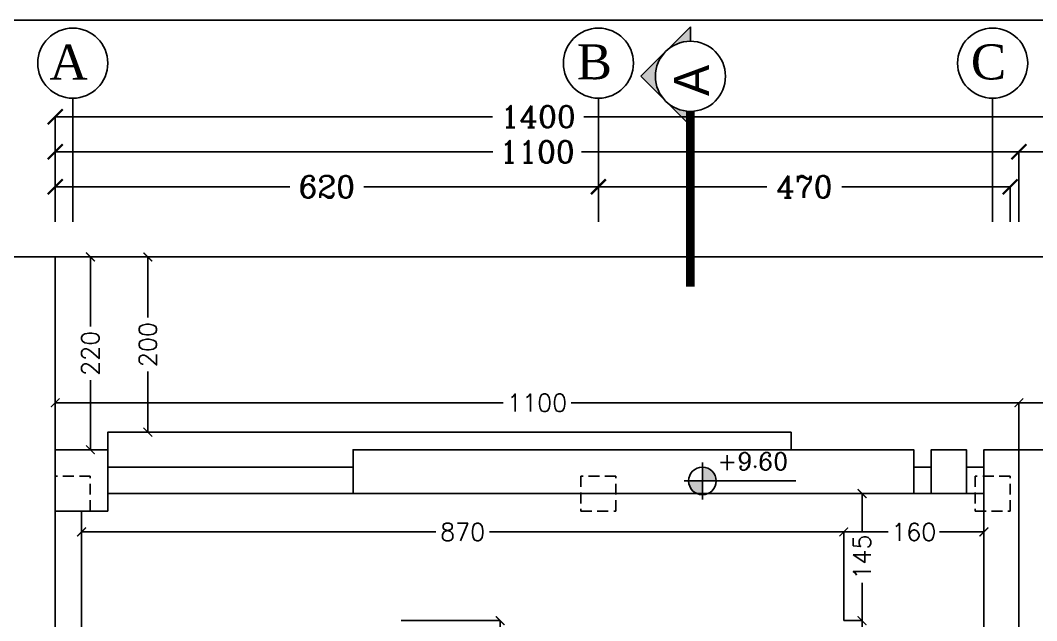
# Model space of a CAD drawing. Header units: millimetres. Extents: x 118878 to 201916, y 10986 to 20993.
# Drawn here: x 199741 to 200901, y 17778 to 18463 of the extents above; entities that cross this region are included whole.
import ezdxf
from ezdxf.enums import TextEntityAlignment as Align

# ---------------------------------------------------------------- set-up
doc = ezdxf.new("R2010")
doc.units = ezdxf.units.MM
doc.header["$LTSCALE"] = 100
doc.linetypes.add('DASHDOT', pattern=[1, 0.5, -0.25, 0, -0.25])
doc.linetypes.add('HIDDEN2', pattern=[0.1875, 0.125, -0.0625])
for name, color, linetype in [('0-NIVO', 51, 'Continuous'), ('1', 1, 'Continuous'), ('2', 2, 'Continuous'), ('3', 3, 'Continuous'), ('4', 4, 'Continuous'), ('7', 7, 'Continuous'), ('AX', 1, 'Continuous'), ('bou', 4, 'Continuous'), ('DIM', 7, 'Continuous'), ('TOOLS', 1, 'Continuous')]:
    doc.layers.add(name, color=color, linetype=linetype)
doc.styles.add('1', font='romans.shx')
doc.styles.add('2222', font='seguibli.ttf', dxfattribs={"height": 0.5})
doc.styles.add('ROMANC', font='ROMANC.SHX')
doc.styles.add('SANSSERIFBOLDOBLIQUE', font='romantic.ttf', dxfattribs={"height": 0.5})
doc.dimstyles.new('1', dxfattribs={"dimtxt": 25, "dimasz": 17, "dimexe": 0, "dimexo": 0, "dimgap": 10, "dimtad": 0, "dimdec": 0, "dimzin": 0, "dimdsep": 46, "dimtxsty": 'ROMANC', "dimblk": 'ARCHTICK', "dimcen": 0, "dimclrd": 1, "dimclre": 1, "dimclrt": 3, "dimadec": 0, "dimazin": 0, "dimtfac": 1, "dimtdec": 0, "dimtofl": 0, "dimtmove": 2, "dimatfit": 3, "dimldrblk": 'ARCHTICK', "dimfxl": 1, "dimtolj": 1, "dimtzin": 0, "dimarcsym": 0})
doc.dimstyles.new('100', dxfattribs={"dimtxt": 20, "dimasz": 10, "dimexe": 0, "dimexo": 0, "dimgap": 5, "dimtad": 0, "dimdec": 0, "dimzin": 0, "dimdsep": 46, "dimtxsty": '1', "dimblk": 'ARCHTICK', "dimcen": 0, "dimclrd": 8, "dimclre": 8, "dimclrt": 2, "dimadec": 0, "dimazin": 0, "dimtfac": 1, "dimtdec": 0, "dimtofl": 0, "dimtmove": 2, "dimatfit": 3, "dimldrblk": 'ARCHTICK', "dimfxl": 1, "dimtolj": 1, "dimtzin": 0, "dimarcsym": 0})

# ---------------------------------------------------------------- blocks, each defined once
blk = doc.blocks.new('C1')
at = {"layer": 'AX'}
blk.add_line((0, 100), (0, 0), dxfattribs=at)
blk.add_circle((0, 128.35), 28.35, dxfattribs=at)
blk = doc.blocks.new('_ArchTick')
at = {"color": 0, "linetype": 'ByBlock', "const_width": 0.15}
blk.add_lwpolyline([(-0.5, -0.5), (0.5, 0.5)], dxfattribs=at)
blk = doc.blocks.new('*D254')
at = {"layer": 'AX', "color": 1, "linetype": 'Continuous', "lineweight": -2, "transparency": 16777216}
for p, q in [((0, 290), (0, 330)), ((0, 330), (267.9, 330)), ((620, 330), (352.1, 330)), ((620, 290), (620, 330))]:
    blk.add_line(p, q, dxfattribs=at)
at = {"layer": 'Defpoints', "color": 0, "transparency": 16777216}
for p in [(620, 330), (0, 290), (620, 290)]:
    blk.add_point(p, dxfattribs=at)
at = {"layer": 'AX', "color": 1, "lineweight": -2, "transparency": 16777216, "xscale": 17, "yscale": 17, "zscale": 17, "rotation": 180}
blk.add_blockref('_ArchTick', (0, 330), dxfattribs=at)
at = {"layer": 'AX', "color": 1, "lineweight": -2, "transparency": 16777216, "xscale": 17, "yscale": 17, "zscale": 17}
blk.add_blockref('_ArchTick', (620, 330), dxfattribs=at)
at = {"layer": 'AX', "color": 3, "transparency": 16777216, "insert": (310, 330), "char_height": 25, "attachment_point": 5, "style": 'ROMANC'}
blk.add_mtext('\\A1;620', dxfattribs=at)
blk = doc.blocks.new('*D255')
at = {"layer": 'AX', "color": 1, "linetype": 'Continuous', "lineweight": -2, "transparency": 16777216}
for p, q in [((620, 290), (620, 330)), ((620, 330), (812.3, 330)), ((1090, 330), (897.7, 330)), ((1090, 290), (1090, 330))]:
    blk.add_line(p, q, dxfattribs=at)
at = {"layer": 'Defpoints', "color": 0, "transparency": 16777216}
for p in [(1090, 330), (620, 290), (1090, 290)]:
    blk.add_point(p, dxfattribs=at)
at = {"layer": 'AX', "color": 1, "lineweight": -2, "transparency": 16777216, "xscale": 17, "yscale": 17, "zscale": 17, "rotation": 180}
blk.add_blockref('_ArchTick', (620, 330), dxfattribs=at)
at = {"layer": 'AX', "color": 1, "lineweight": -2, "transparency": 16777216, "xscale": 17, "yscale": 17, "zscale": 17}
blk.add_blockref('_ArchTick', (1090, 330), dxfattribs=at)
at = {"layer": 'AX', "color": 3, "transparency": 16777216, "insert": (855, 330), "char_height": 25, "attachment_point": 5, "style": 'ROMANC'}
blk.add_mtext('\\A1;470', dxfattribs=at)
blk = doc.blocks.new('*D256')
at = {"layer": 'AX', "color": 1, "linetype": 'Continuous', "lineweight": -2, "transparency": 16777216}
for p, q in [((0, 290), (0, 370)), ((0, 370), (499.5, 370)), ((1100, 370), (600.5, 370)), ((1100, 290), (1100, 370))]:
    blk.add_line(p, q, dxfattribs=at)
at = {"layer": 'Defpoints', "color": 0, "transparency": 16777216}
for p in [(0, 370), (0, 290), (1100, 290)]:
    blk.add_point(p, dxfattribs=at)
at = {"layer": 'AX', "color": 1, "lineweight": -2, "transparency": 16777216, "xscale": 17, "yscale": 17, "zscale": 17, "rotation": 180}
blk.add_blockref('_ArchTick', (0, 370), dxfattribs=at)
at = {"layer": 'AX', "color": 1, "lineweight": -2, "transparency": 16777216, "xscale": 17, "yscale": 17, "zscale": 17}
blk.add_blockref('_ArchTick', (1100, 370), dxfattribs=at)
at = {"layer": 'AX', "color": 3, "transparency": 16777216, "insert": (550, 370), "char_height": 25, "attachment_point": 5, "style": 'ROMANC'}
blk.add_mtext('\\A1;1100', dxfattribs=at)
blk = doc.blocks.new('*D262')
at = {"layer": 'AX', "color": 1, "linetype": 'Continuous', "lineweight": -2, "transparency": 16777216}
for p, q in [((0, 290), (0, 410)), ((0, 410), (499, 410)), ((1400, 410), (603.5, 410)), ((1400, 290), (1400, 410))]:
    blk.add_line(p, q, dxfattribs=at)
at = {"layer": 'Defpoints', "color": 0, "transparency": 16777216}
for p in [(1400, 410), (0, 290), (1400, 290)]:
    blk.add_point(p, dxfattribs=at)
at = {"layer": 'AX', "color": 1, "lineweight": -2, "transparency": 16777216, "xscale": 17, "yscale": 17, "zscale": 17, "rotation": 180}
blk.add_blockref('_ArchTick', (0, 410), dxfattribs=at)
at = {"layer": 'AX', "color": 1, "lineweight": -2, "transparency": 16777216, "xscale": 17, "yscale": 17, "zscale": 17}
blk.add_blockref('_ArchTick', (1400, 410), dxfattribs=at)
at = {"layer": 'AX', "color": 3, "transparency": 16777216, "insert": (551.2, 410), "char_height": 25, "attachment_point": 5, "style": 'ROMANC'}
blk.add_mtext('\\A1;1400', dxfattribs=at)
blk = doc.blocks.new('*D263')
at = {"layer": 'AX', "color": 1, "linetype": 'Continuous', "lineweight": -2, "transparency": 16777216}
for p, q in [((1100, 290), (1100, 370)), ((1100, 370), (1207.9, 370)), ((1400, 370), (1292.1, 370)), ((1400, 290), (1400, 370))]:
    blk.add_line(p, q, dxfattribs=at)
at = {"layer": 'Defpoints', "color": 0, "transparency": 16777216}
for p in [(1400, 370), (1100, 290), (1400, 290)]:
    blk.add_point(p, dxfattribs=at)
at = {"layer": 'AX', "color": 1, "lineweight": -2, "transparency": 16777216, "xscale": 17, "yscale": 17, "zscale": 17, "rotation": 180}
blk.add_blockref('_ArchTick', (1100, 370), dxfattribs=at)
at = {"layer": 'AX', "color": 1, "lineweight": -2, "transparency": 16777216, "xscale": 17, "yscale": 17, "zscale": 17}
blk.add_blockref('_ArchTick', (1400, 370), dxfattribs=at)
at = {"layer": 'AX', "color": 3, "transparency": 16777216, "insert": (1250, 370), "char_height": 25, "attachment_point": 5, "style": 'ROMANC'}
blk.add_mtext('\\A1;300', dxfattribs=at)
blk = doc.blocks.new('cod-03')
at = {"layer": '1'}
for points in [[(18, 0, 0.414214), (0, 18), (0, 0)], [(0, 0), (-18, 0, 0.414214), (0, -18)]]:
    blk.add_hatch(color=256, dxfattribs=at).paths.add_polyline_path(points)
at = {"layer": '2'}
for p, q in [((0, 24), (0, -24)), ((-24, 0), (121.9, 0))]:
    blk.add_line(p, q, dxfattribs=at)
blk.add_circle((0, 0), 18, dxfattribs=at)
blk = doc.blocks.new('SEC-SSS1')
at = {"layer": 'TOOLS'}
h = blk.add_hatch(color=3, dxfattribs=at)
h.dxf.hatch_style = 1
h.paths.add_polyline_path([(56.6, -56.6), (28.3, -28.3, -0.198912), (40, -56.6, -0.198912), (28.3, -84.9)])
h.paths.add_polyline_path([(28.3, -84.9, -0.198912), (0, -96.6), (0, -113.1)])
h.paths.add_polyline_path([(0, 0), (0, -16.6, -0.198912), (28.3, -28.3)])
at = {"layer": 'TOOLS', "color": 3}
for p, q in [((0, 0), (0, -16.6)), ((0, 0), (56.6, -56.6)), ((0, -113.1), (56.6, -56.6))]:
    blk.add_line(p, q, dxfattribs=at)
at = {"layer": 'TOOLS', "color": 3, "linetype": 'DASHDOT', "const_width": 10}
blk.add_lwpolyline([(0, -96.6), (0, -296.6)], dxfattribs=at)
at = {"layer": 'TOOLS', "color": 3}
blk.add_circle((0, -56.6), 40, dxfattribs=at)
blk = doc.blocks.new('SEC-S-N-1')
at = {"layer": '3', "xscale": -1}
blk.add_blockref('SEC-SSS1', (725, 262.7), dxfattribs=at)
at = {"layer": 'TOOLS', "style": '2222'}
blk.add_text('A', height=40, rotation=90, dxfattribs=at).set_placement((726.4, 201.4), align=Align.MIDDLE)
blk = doc.blocks.new('*D140')
at = {"layer": 'Defpoints', "color": 0, "transparency": 16777216}
for p in [(199781, 18193), (199841, 17993), (199886.7, 17993)]:
    blk.add_point(p, dxfattribs=at)
at = {"layer": 'DIM', "color": 8, "lineweight": -2, "transparency": 16777216}
for p, q in [((199781, 18193), (199886.7, 18193)), ((199886.7, 18193), (199886.7, 18123.7)), ((199886.7, 17993), (199886.7, 18062.3)), ((199841, 17993), (199886.7, 17993))]:
    blk.add_line(p, q, dxfattribs=at)
at = {"layer": 'DIM', "color": 8, "lineweight": -2, "transparency": 16777216, "xscale": 10, "yscale": 10, "zscale": 10}
for p, rotation in [((199886.7, 18193), 90), ((199886.7, 17993), 270)]:
    blk.add_blockref('_ArchTick', p, dxfattribs=dict(at, rotation=rotation))
at = {"layer": 'DIM', "color": 2, "transparency": 16777216, "insert": (199886.7, 18093), "char_height": 20, "attachment_point": 5, "rotation": 90, "style": '1'}
blk.add_mtext('\\A1;200', dxfattribs=at)
blk = doc.blocks.new('*D141')
at = {"layer": 'Defpoints', "color": 0, "transparency": 16777216}
for p in [(199781, 18193), (199781, 17973), (199821.1, 17973)]:
    blk.add_point(p, dxfattribs=at)
at = {"layer": 'DIM', "color": 8, "lineweight": -2, "transparency": 16777216}
for p, q in [((199781, 18193), (199821.1, 18193)), ((199821.1, 18193), (199821.1, 18113.7)), ((199821.1, 17973), (199821.1, 18052.3)), ((199781, 17973), (199821.1, 17973))]:
    blk.add_line(p, q, dxfattribs=at)
at = {"layer": 'DIM', "color": 8, "lineweight": -2, "transparency": 16777216, "xscale": 10, "yscale": 10, "zscale": 10}
for p, rotation in [((199821.1, 18193), 90), ((199821.1, 17973), 270)]:
    blk.add_blockref('_ArchTick', p, dxfattribs=dict(at, rotation=rotation))
at = {"layer": 'DIM', "color": 2, "transparency": 16777216, "insert": (199821.1, 18083), "char_height": 20, "attachment_point": 5, "rotation": 90, "style": '1'}
blk.add_mtext('\\A1;220', dxfattribs=at)
blk = doc.blocks.new('*D142')
at = {"layer": 'Defpoints', "color": 0, "transparency": 16777216}
for p in [(200881, 18026.6), (199781, 17973), (200881, 17973)]:
    blk.add_point(p, dxfattribs=at)
at = {"layer": 'DIM', "color": 8, "lineweight": -2, "transparency": 16777216}
for p, q in [((199781, 17973), (199781, 18026.6)), ((199781, 18026.6), (200292.2, 18026.6)), ((200881, 18026.6), (200369.8, 18026.6)), ((200881, 17973), (200881, 18026.6))]:
    blk.add_line(p, q, dxfattribs=at)
at = {"layer": 'DIM', "color": 8, "lineweight": -2, "transparency": 16777216, "xscale": 10, "yscale": 10, "zscale": 10, "rotation": 180}
blk.add_blockref('_ArchTick', (199781, 18026.6), dxfattribs=at)
at = {"layer": 'DIM', "color": 8, "lineweight": -2, "transparency": 16777216, "xscale": 10, "yscale": 10, "zscale": 10}
blk.add_blockref('_ArchTick', (200881, 18026.6), dxfattribs=at)
at = {"layer": 'DIM', "color": 2, "transparency": 16777216, "insert": (200331, 18026.6), "char_height": 20, "attachment_point": 5, "style": '1'}
blk.add_mtext('\\A1;1100', dxfattribs=at)
blk = doc.blocks.new('*D155')
at = {"layer": 'Defpoints', "color": 0, "transparency": 16777216}
for p in [(201181, 18193), (201181, 18026.6), (200881, 17973)]:
    blk.add_point(p, dxfattribs=at)
at = {"layer": 'DIM', "color": 8, "lineweight": -2, "transparency": 16777216}
for p, q in [((201181, 18193), (201181, 18026.6)), ((200881, 17973), (200881, 18026.6)), ((200881, 18026.6), (201000.3, 18026.6)), ((201181, 18026.6), (201061.7, 18026.6))]:
    blk.add_line(p, q, dxfattribs=at)
at = {"layer": 'DIM', "color": 8, "lineweight": -2, "transparency": 16777216, "xscale": 10, "yscale": 10, "zscale": 10, "rotation": 180}
blk.add_blockref('_ArchTick', (200881, 18026.6), dxfattribs=at)
at = {"layer": 'DIM', "color": 8, "lineweight": -2, "transparency": 16777216, "xscale": 10, "yscale": 10, "zscale": 10}
blk.add_blockref('_ArchTick', (201181, 18026.6), dxfattribs=at)
at = {"layer": 'DIM', "color": 2, "transparency": 16777216, "insert": (201031, 18026.6), "char_height": 20, "attachment_point": 5, "style": '1'}
blk.add_mtext('\\A1;300', dxfattribs=at)
blk = doc.blocks.new('*D166')
at = {"layer": 'Defpoints', "color": 0, "transparency": 16777216}
for p in [(200681, 17778), (200701.9, 17778), (200681, 17678)]:
    blk.add_point(p, dxfattribs=at)
at = {"layer": 'DIM', "color": 8, "lineweight": -2, "transparency": 16777216}
for p, q in [((200681, 17778), (200701.9, 17778)), ((200701.9, 17778), (200701.9, 17757.3)), ((200701.9, 17678), (200701.9, 17698.7)), ((200681, 17678), (200701.9, 17678))]:
    blk.add_line(p, q, dxfattribs=at)
at = {"layer": 'DIM', "color": 8, "lineweight": -2, "transparency": 16777216, "xscale": 10, "yscale": 10, "zscale": 10}
for p, rotation in [((200701.9, 17778), 90), ((200701.9, 17678), 270)]:
    blk.add_blockref('_ArchTick', p, dxfattribs=dict(at, rotation=rotation))
at = {"layer": 'DIM', "color": 2, "transparency": 16777216, "insert": (200701.9, 17728), "char_height": 20, "attachment_point": 5, "rotation": 90, "style": '1'}
blk.add_mtext('\\A1;100', dxfattribs=at)
blk = doc.blocks.new('*D231')
at = {"layer": 'Defpoints', "color": 0, "transparency": 16777216}
for p in [(200701.9, 17923), (200761, 17923), (200681, 17778)]:
    blk.add_point(p, dxfattribs=at)
at = {"layer": 'DIM', "color": 8, "lineweight": -2, "transparency": 16777216}
for p, q in [((200761, 17923), (200701.9, 17923)), ((200701.9, 17923), (200701.9, 17879.8)), ((200701.9, 17778), (200701.9, 17821.2)), ((200681, 17778), (200701.9, 17778))]:
    blk.add_line(p, q, dxfattribs=at)
at = {"layer": 'DIM', "color": 8, "lineweight": -2, "transparency": 16777216, "xscale": 10, "yscale": 10, "zscale": 10}
for p, rotation in [((200701.9, 17923), 90), ((200701.9, 17778), 270)]:
    blk.add_blockref('_ArchTick', p, dxfattribs=dict(at, rotation=rotation))
at = {"layer": 'DIM', "color": 2, "transparency": 16777216, "insert": (200701.9, 17850.5), "char_height": 20, "attachment_point": 5, "rotation": 90, "style": '1'}
blk.add_mtext('\\A1;145', dxfattribs=at)
blk = doc.blocks.new('*D232')
at = {"layer": 'Defpoints', "color": 0, "transparency": 16777216}
for p in [(199811, 17903), (200681, 17879.2), (200681, 17778)]:
    blk.add_point(p, dxfattribs=at)
at = {"layer": 'DIM', "color": 8, "lineweight": -2, "transparency": 16777216}
for p, q in [((199811, 17903), (199811, 17879.2)), ((199811, 17879.2), (200215.3, 17879.2)), ((200681, 17879.2), (200276.7, 17879.2)), ((200681, 17778), (200681, 17879.2))]:
    blk.add_line(p, q, dxfattribs=at)
at = {"layer": 'DIM', "color": 8, "lineweight": -2, "transparency": 16777216, "xscale": 10, "yscale": 10, "zscale": 10, "rotation": 180}
blk.add_blockref('_ArchTick', (199811, 17879.2), dxfattribs=at)
at = {"layer": 'DIM', "color": 8, "lineweight": -2, "transparency": 16777216, "xscale": 10, "yscale": 10, "zscale": 10}
blk.add_blockref('_ArchTick', (200681, 17879.2), dxfattribs=at)
at = {"layer": 'DIM', "color": 2, "transparency": 16777216, "insert": (200246, 17879.2), "char_height": 20, "attachment_point": 5, "style": '1'}
blk.add_mtext('\\A1;870', dxfattribs=at)
blk = doc.blocks.new('*D233')
at = {"layer": 'Defpoints', "color": 0, "transparency": 16777216}
for p in [(200841, 17879.2), (200841, 17823), (200681, 17778)]:
    blk.add_point(p, dxfattribs=at)
at = {"layer": 'DIM', "color": 8, "lineweight": -2, "transparency": 16777216}
for p, q in [((200681, 17778), (200681, 17879.2)), ((200681, 17879.2), (200731.7, 17879.2)), ((200841, 17879.2), (200790.3, 17879.2)), ((200841, 17823), (200841, 17879.2))]:
    blk.add_line(p, q, dxfattribs=at)
at = {"layer": 'DIM', "color": 8, "lineweight": -2, "transparency": 16777216, "xscale": 10, "yscale": 10, "zscale": 10, "rotation": 180}
blk.add_blockref('_ArchTick', (200681, 17879.2), dxfattribs=at)
at = {"layer": 'DIM', "color": 8, "lineweight": -2, "transparency": 16777216, "xscale": 10, "yscale": 10, "zscale": 10}
blk.add_blockref('_ArchTick', (200841, 17879.2), dxfattribs=at)
at = {"layer": 'DIM', "color": 2, "transparency": 16777216, "insert": (200761, 17879.2), "char_height": 20, "attachment_point": 5, "style": '1'}
blk.add_mtext('\\A1;160', dxfattribs=at)
blk = doc.blocks.new('*D234')
at = {"layer": 'Defpoints', "color": 0, "transparency": 16777216}
for p in [(200176, 17778), (200216, 17678), (200288.9, 17678)]:
    blk.add_point(p, dxfattribs=at)
at = {"layer": 'DIM', "color": 8, "lineweight": -2, "transparency": 16777216}
for p, q in [((200176, 17778), (200288.9, 17778)), ((200288.9, 17778), (200288.9, 17757.3)), ((200288.9, 17678), (200288.9, 17698.7)), ((200216, 17678), (200288.9, 17678))]:
    blk.add_line(p, q, dxfattribs=at)
at = {"layer": 'DIM', "color": 8, "lineweight": -2, "transparency": 16777216, "xscale": 10, "yscale": 10, "zscale": 10}
for p, rotation in [((200288.9, 17778), 90), ((200288.9, 17678), 270)]:
    blk.add_blockref('_ArchTick', p, dxfattribs=dict(at, rotation=rotation))
at = {"layer": 'DIM', "color": 2, "transparency": 16777216, "insert": (200288.9, 17728), "char_height": 20, "attachment_point": 5, "rotation": 90, "style": '1'}
blk.add_mtext('\\A1;100', dxfattribs=at)
blk = doc.blocks.new('*D229')
at = {"layer": 'Defpoints', "color": 0, "transparency": 16777216}
for p in [(200881, 17973), (200930.3, 17973), (200881, 17673)]:
    blk.add_point(p, dxfattribs=at)
at = {"layer": 'DIM', "color": 8, "lineweight": -2, "transparency": 16777216}
for p, q in [((200881, 17973), (200930.3, 17973)), ((200930.3, 17973), (200930.3, 17853.7)), ((200930.3, 17673), (200930.3, 17792.3)), ((200881, 17673), (200930.3, 17673))]:
    blk.add_line(p, q, dxfattribs=at)
at = {"layer": 'DIM', "color": 8, "lineweight": -2, "transparency": 16777216, "xscale": 10, "yscale": 10, "zscale": 10}
for p, rotation in [((200930.3, 17973), 90), ((200930.3, 17673), 270)]:
    blk.add_blockref('_ArchTick', p, dxfattribs=dict(at, rotation=rotation))
at = {"layer": 'DIM', "color": 2, "transparency": 16777216, "insert": (200930.3, 17823), "char_height": 20, "attachment_point": 5, "rotation": 90, "style": '1'}
blk.add_mtext('\\A1;300', dxfattribs=at)
blk = doc.blocks.new('AX-01roof')
at = {"layer": 'AX', "color": 8, "linetype": 'HIDDEN2'}
for points in [[(0, -40), (40, -40), (40, 0), (0, 0)], [(600, -40), (640, -40), (640, 0), (600, 0)], [(1050, -40), (1090, -40), (1090, 0), (1050, 0)]]:
    blk.add_lwpolyline(points, close=True, dxfattribs=at)
at = {"layer": 'AX', "extrusion": (0, 0, -1), "xscale": 1.41093474426815, "yscale": 1.41093474426815, "zscale": -1.41093474426815}
for p in [(-20, 290), (-620, 290), (-1070, 290)]:
    blk.add_blockref('C1', p, dxfattribs=at)
at = {"layer": 'AX', "color": 3, "style": 'SANSSERIFBOLDOBLIQUE'}
for s, p in [('A', (15.3, 472.5)), ('B', (615.3, 472.5)), ('C', (1065.3, 472.5))]:
    blk.add_text(s, height=40, dxfattribs=at).set_placement(p, align=Align.MIDDLE)
at = {"layer": 'AX'}
dim = blk.add_linear_dim(base=(1400, 410), p1=(0, 290), p2=(1400, 290), dimstyle='1', override={"dimfxl": 0}, dxfattribs=at)
dim.commit()
dim.dimension.update_dxf_attribs({"geometry": '*D262', "text_midpoint": (551.2, 410), "dimtype": 160})
for base, p1, p2, picture, middle in [((0, 370), (1100, 290), (0, 290), '*D256', (550, 370)), ((1400, 370), (1100, 290), (1400, 290), '*D263', (1250, 370)), ((620, 330), (0, 290), (620, 290), '*D254', (310, 330)), ((1090, 330), (620, 290), (1090, 290), '*D255', (855, 330))]:
    dim = blk.add_linear_dim(base=base, p1=p1, p2=p2, dimstyle='1', override={"dimfxl": 0}, dxfattribs=at)
    dim.commit()
    dim.dimension.update_dxf_attribs({"geometry": picture, "text_midpoint": middle})

msp = doc.modelspace()

# ---------------------------------------------------------------- linework, layer by layer
at = {"layer": '2'}
msp.add_lwpolyline([(200621, 17973), (200621, 17993), (199841, 17993), (199841, 17973)], dxfattribs=at)
at = {"layer": '3'}
msp.add_lwpolyline([(198916, 15463), (201916, 15463), (201916, 18463), (198916, 18463)], close=True, dxfattribs=at)
at = {"layer": '4'}
for points in [[(200121, 17953), (200121, 17923), (199841, 17923), (199841, 17953)], [(200781, 17953), (200781, 17923), (200761, 17923), (200761, 17953)], [(200841, 17953), (200841, 17923), (200821, 17923), (200821, 17953)]]:
    msp.add_lwpolyline(points, close=True, dxfattribs=at)
msp.add_lwpolyline([(199811, 17903), (199811, 16673), (200711, 16673), (200711, 17533), (200741, 17533), (200741, 16643), (199781, 16643), (199781, 17903)], dxfattribs=at)
at = {"layer": '7'}
for p, q in [((200761, 17953), (200781, 17953)), ((200821, 17953), (200841, 17953))]:
    msp.add_line(p, q, dxfattribs=at)
for points in [[(201481, 17593), (201181, 17593), (201181, 15493), (199781, 15493), (199781, 18193), (199351, 18193)], [(200781, 17953), (200781, 17973), (200821, 17973), (200821, 17953)]]:
    msp.add_lwpolyline(points, dxfattribs=at)
for points in [[(199841, 17903), (199841, 17973), (199781, 17973), (199781, 17903)], [(200761, 17923), (200761, 17973), (200121, 17973), (200121, 17923)], [(200821, 17923), (200821, 17973), (200781, 17973), (200781, 17923)], [(200881, 17673), (200881, 17973), (200841, 17973), (200841, 17673)]]:
    msp.add_lwpolyline(points, close=True, dxfattribs=at)
at = {"layer": 'bou', "color": 1}
msp.add_lwpolyline([(199781, 18193), (201181, 18193), (201181, 15493), (199781, 15493)], close=True, dxfattribs=at)

# ---------------------------------------------------------------- block references
at = {"layer": '0-NIVO', "xscale": 0.8750000000129351, "yscale": 0.8750000000129351, "zscale": 0.8750000000129351}
msp.add_blockref('cod-03', (200519.7, 17937.4), dxfattribs=at)
at = {"layer": '2'}
msp.add_blockref('AX-01roof', (199781, 17943), dxfattribs=at)
at = {"layer": '3'}
msp.add_blockref('SEC-S-N-1', (199781, 18193), dxfattribs=at)

# ---------------------------------------------------------------- texts
at = {"layer": '0-NIVO', "style": 'ROMANC'}
msp.add_text('+9.60', height=20, dxfattribs=at).set_placement((200537, 17949.7))

# ---------------------------------------------------------------- dimensions: what is measured, and where the dimension line sits
at = {"layer": 'DIM'}
for base, p1, p2, picture, middle in [((199886.7, 17993), (199781, 18193), (199841, 17993), '*D140', (199886.7, 18093)), ((199821.1, 17973), (199781, 18193), (199781, 17973), '*D141', (199821.1, 18083)), ((200930.3, 17973), (200881, 17673), (200881, 17973), '*D229', (200930.3, 17823)), ((200701.9, 17923), (200681, 17778), (200761, 17923), '*D231', (200701.9, 17850.5)), ((200288.9, 17678), (200176, 17778), (200216, 17678), '*D234', (200288.9, 17728)), ((200701.9, 17778), (200681, 17678), (200681, 17778), '*D166', (200701.9, 17728))]:
    dim = msp.add_linear_dim(base=base, p1=p1, p2=p2, angle=90, dimstyle='100', dxfattribs=at)
    dim.commit()
    dim.dimension.update_dxf_attribs({"geometry": picture, "text_midpoint": middle})
for base, p1, p2, picture, middle in [((201181, 18026.6), (200881, 17973), (201181, 18193), '*D155', (201031, 18026.6)), ((200881, 18026.6), (199781, 17973), (200881, 17973), '*D142', (200331, 18026.6)), ((200681, 17879.2), (199811, 17903), (200681, 17778), '*D232', (200246, 17879.2)), ((200841, 17879.2), (200681, 17778), (200841, 17823), '*D233', (200761, 17879.2))]:
    dim = msp.add_linear_dim(base=base, p1=p1, p2=p2, dimstyle='100', dxfattribs=at)
    dim.commit()
    dim.dimension.update_dxf_attribs({"geometry": picture, "text_midpoint": middle})

doc.saveas('drawing.dxf')
